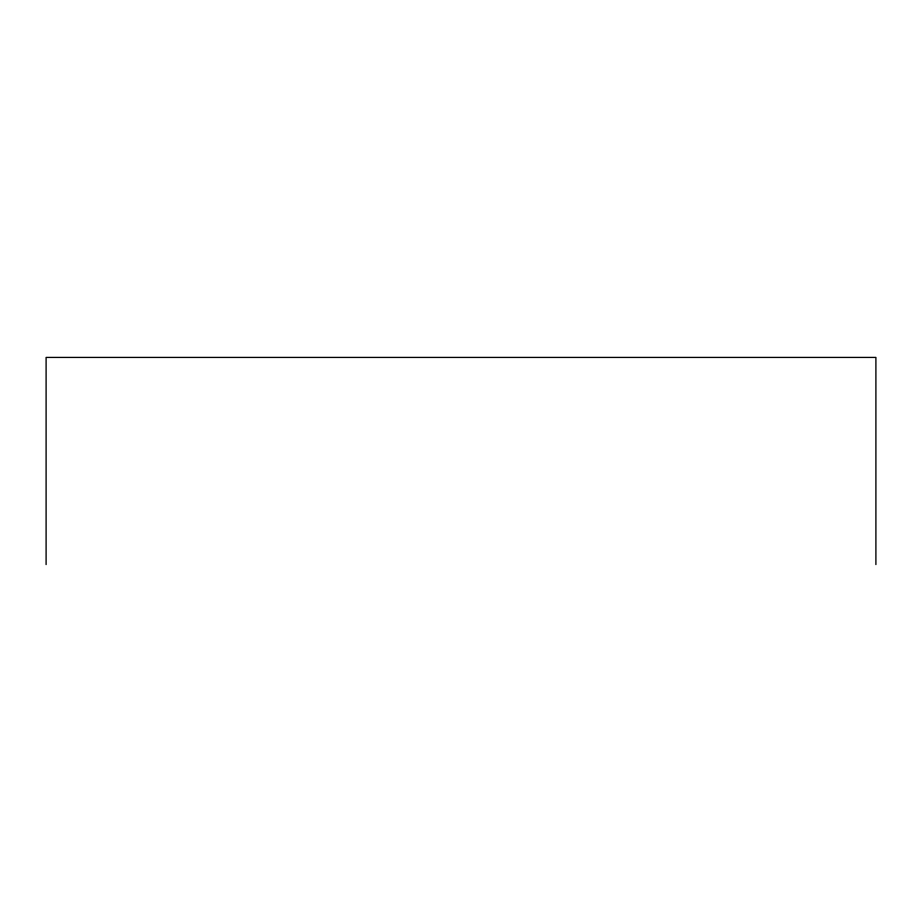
<?xml version="1.0" encoding="UTF-8"?>
<svg xmlns="http://www.w3.org/2000/svg" width="922" height="922" viewBox="0 0 922 922"><rect width="100%" height="100%" fill="white"/><g stroke="black" fill="none" stroke-linecap="round" stroke-linejoin="round"><path stroke-width="1.38" d="M875.9 564.575L875.9 357.425L46.1 357.425L46.1 564.575"/></g></svg>
